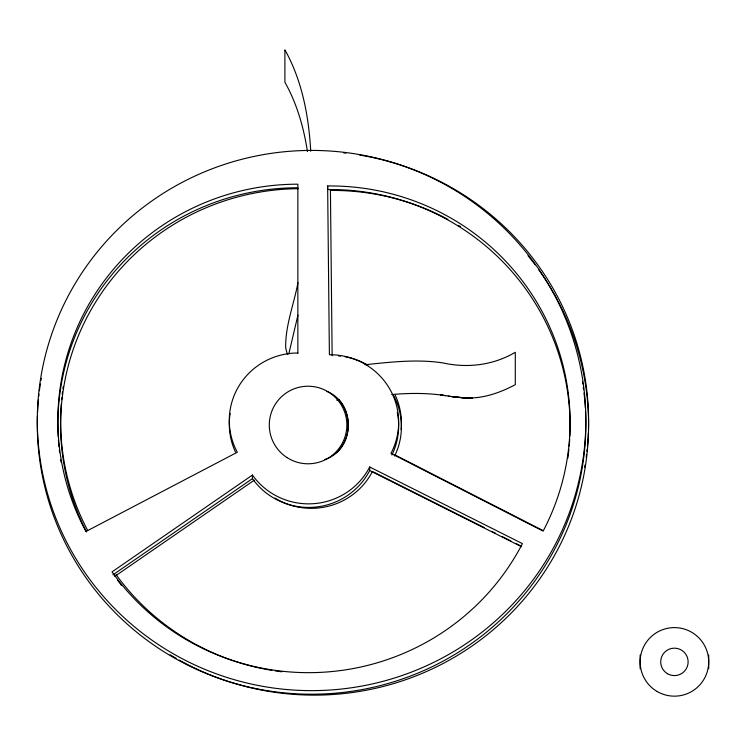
<?xml version="1.0" encoding="UTF-8"?>
<svg xmlns="http://www.w3.org/2000/svg" width="746" height="746" viewBox="0 0 746 746"><rect width="100%" height="100%" fill="white"/><g stroke="black" fill="none" stroke-linecap="round" stroke-linejoin="round"><path stroke-width="1.12" d="M288.786 353.977L297.943 315.12M297.943 282.706C293.98 304.144 285.401 325.153 285.671 347.17A23.648 23.648 0 0 0 286.268 350.499L287.191 353.352A21.075 21.075 0 0 0 287.555 354.238M252.437 475.062L112.021 571.884A239.988 236.342 0 0 0 522.433 543.62L369.699 466.987A68.567 67.522 0 0 1 252.437 475.062L252.437 478.634L112.898 574.858M114.772 576.378L254.311 480.154M324.538 459.592C355.124 450.09 356.066 403.082 326.972 391.464M365.092 364.719C391.016 362.043 417.34 358.929 443.301 362.985C467.714 368.384 493.619 365.12 515.29 352.298L515.29 384.703C501.265 392.06 485.87 397.832 469.859 397.982M336.772 400.201L338.88 400.005M391.762 394.55C411.055 392.834 430.563 392.909 449.679 396.312M469.7 397.982L467.024 397.972M466.893 397.972L465 397.907M464.795 397.898L455.508 397.086M454.062 396.909L451.144 396.518M451.731 396.592L463.975 397.86L472.405 397.907L462.464 397.767L448.178 396.089M440.681 395.026L443.73 395.455M441.296 395.11L445.53 395.706M373.41 471.957L409.685 490.159M410.636 490.635L420.185 495.428M421.136 495.903L457.41 514.106M458.37 514.591L484.145 527.525M491.773 531.357L495.596 533.269M502.282 536.626L506.096 538.537M507.047 539.013L510.87 540.934M515.645 543.33L521.37 546.203M252.437 478.634A68.567 67.522 0 0 0 369.699 470.558L521.482 546.715M394.662 454.78L543.023 530.565M307.436 151.559C303.753 127.463 296.917 103.573 284.897 82.246L284.897 49.842C302.195 80.689 308.76 116.273 310.737 151.233M330.422 190.044L332.138 355.683M327.643 185.959L329.387 354.76A68.567 67.522 0 0 1 390.96 453.372L543.125 531.105A239.988 236.342 0 0 0 327.643 185.959L327.643 189.531A239.988 236.342 0 0 1 569.851 436.121M708.7 655.016L708.7 668.733M640.133 655.016L640.133 668.733M369.699 466.987L369.699 470.558M297.859 353.408L297.859 184.187A239.988 236.342 0 0 0 85.958 531.488L237.312 452.235A68.567 67.522 0 0 1 297.859 352.998M338.712 399.399A38.792 38.792 0 0 1 336.66 452.775M588.342 433.016A274.267 270.108 0 0 1 587.484 445.726M587.149 449.129A274.267 270.108 0 0 1 586.906 451.395M586.496 454.799A274.267 270.108 0 0 1 586.197 457.065M585.013 464.982A274.267 270.108 0 0 1 584.622 467.229M343.58 152.883A274.267 270.108 0 0 1 345.883 153.144M359.665 155.065A274.267 270.108 0 0 1 588.473 429.547M538.603 269.558A274.267 270.108 0 0 1 517.519 606.442A274.267 270.108 0 0 1 179.143 660.042M176.112 658.326A274.267 270.108 0 0 1 170.125 654.783M527.991 255.673A274.267 270.108 0 0 1 535.171 264.849M87.646 530.415A239.988 236.342 0 0 1 61.265 404.173M61.638 399.744A239.988 236.342 0 0 1 61.853 397.534M62.216 394.233A239.988 236.342 0 0 1 62.487 392.032M62.934 388.731A239.988 236.342 0 0 1 63.251 386.54M86.601 531.973A239.988 236.342 0 0 1 298.316 188.691M395.277 395.287A68.567 67.522 0 0 1 401.096 429.612M338.544 355.917A68.567 67.522 0 0 1 340.689 356.122M345.016 356.756A68.567 67.522 0 0 1 367.955 365.204M330.394 190.454A239.988 236.342 0 0 1 447.889 219.361M458.622 225.497A239.988 236.342 0 0 1 460.534 226.672M393.366 395.044A68.567 67.522 0 0 1 394.662 455.993M281.801 671.792A239.988 236.342 0 0 1 275.237 670.896M271.964 670.384A239.988 236.342 0 0 1 116.096 574.653M121.561 585.461A239.988 236.342 0 0 1 117.43 580.052M372.45 471.481A68.567 67.522 0 0 1 274.929 498.03M585.535 411.372A274.267 270.108 0 0 1 313.926 694.2A274.267 270.108 0 0 1 37.421 416.007M37.552 412.529A274.267 270.108 0 0 1 38.41 399.828M38.745 396.424A274.267 270.108 0 0 1 38.988 394.149M39.398 390.755A274.267 270.108 0 0 1 40.349 383.957M40.881 380.572A274.267 270.108 0 0 1 41.272 378.325M582.44 381.7A274.267 270.108 0 0 1 582.794 383.957M583.288 387.351A274.267 270.108 0 0 1 583.596 389.617M584.025 393.021A274.267 270.108 0 0 1 585.349 407.903M60.986 462.063A239.988 236.342 0 0 1 60.64 459.881M59.577 452.225A239.988 236.342 0 0 1 59.316 450.034M58.971 446.733A239.988 236.342 0 0 1 58.421 440.103M58.216 436.783A239.988 236.342 0 0 1 297.859 187.759M235.438 452.048A68.567 67.522 0 0 1 230.141 413.498M569.683 439.45A239.988 236.342 0 0 1 569.198 446.08M568.89 449.381A239.988 236.342 0 0 1 567.827 458.156M397.282 412.407A68.567 67.522 0 0 1 391.911 455.069M286.958 457.54A38.792 38.792 0 0 0 346.806 427.02A38.792 38.792 0 0 0 290.446 390.447A38.792 38.792 0 0 0 286.958 457.54M667.558 673.75A13.717 13.717 0 0 0 688.129 661.879A13.717 13.717 0 0 0 667.558 649.999A13.717 13.717 0 0 0 667.558 673.75M657.273 691.57A34.288 34.288 0 0 0 708.7 661.879A34.288 34.288 0 0 0 657.273 632.188A34.288 34.288 0 0 0 657.273 691.57M174.433 654.447A274.267 270.108 0 0 0 585.843 420.53A274.267 270.108 0 0 0 174.433 186.612A274.267 270.108 0 0 0 174.433 654.447"/></g></svg>
